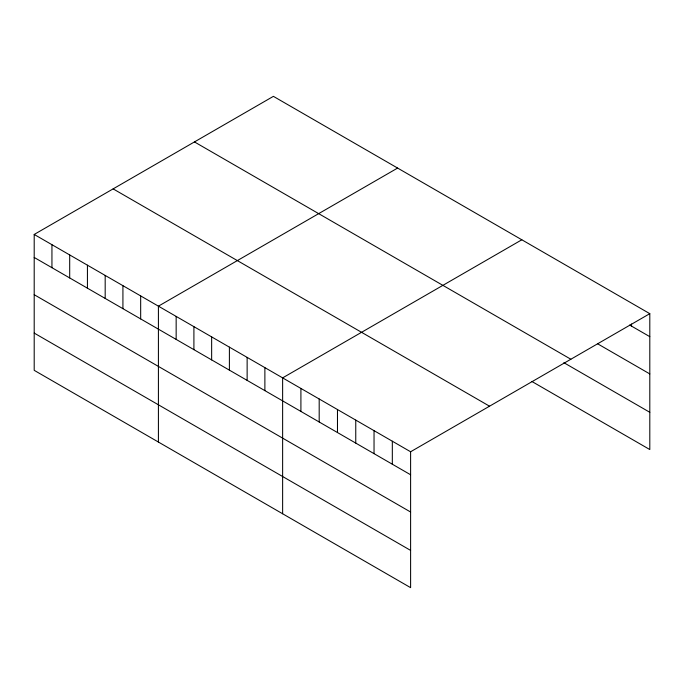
<?xml version="1.0" encoding="UTF-8"?>
<svg xmlns="http://www.w3.org/2000/svg" width="684" height="684" viewBox="0 0 684 684"><rect width="100%" height="100%" fill="white"/><g stroke="black" fill="none" stroke-linecap="round" stroke-linejoin="round"><path stroke-width="1.03" d="M34.2 234.45L410.605 451.765L410.605 587.65L34.2 370.335L34.2 234.45L273.395 96.35L649.8 313.665L649.8 449.55L531.878 381.467M397.609 168.067L158.414 306.167L158.414 442.044M521.824 239.785L282.629 377.876L282.629 513.761M410.605 451.765L649.8 313.665M629.69 325.054L649.8 336.665M597.696 343.838L649.8 373.917M194.461 141.93L570.866 359.245M563.872 362.691L649.8 412.298M113.134 188.878L489.539 406.193M34.2 257.449L410.605 474.764M34.2 294.701L410.605 512.017M34.2 333.082L410.605 550.398M631.52 324.019L631.52 326.114M392.325 441.214L392.325 464.205M374.037 430.655L374.037 453.654M355.757 420.104L355.757 443.095M337.477 409.545L337.477 432.544M319.189 398.994L319.189 421.985M300.909 388.435L300.909 411.435M264.879 367.633L264.879 390.632M247.138 357.39L247.138 380.389M229.397 347.147L229.397 370.138M211.647 336.904L211.647 359.895M193.905 326.653L193.905 349.652M176.156 316.41L176.156 339.409M140.673 295.924L140.673 318.915M122.923 285.673L122.923 308.672M105.182 275.43L105.182 298.429M87.432 265.187L87.432 288.186M69.691 254.944L69.691 277.935M51.941 244.692L51.941 267.692"/></g></svg>
